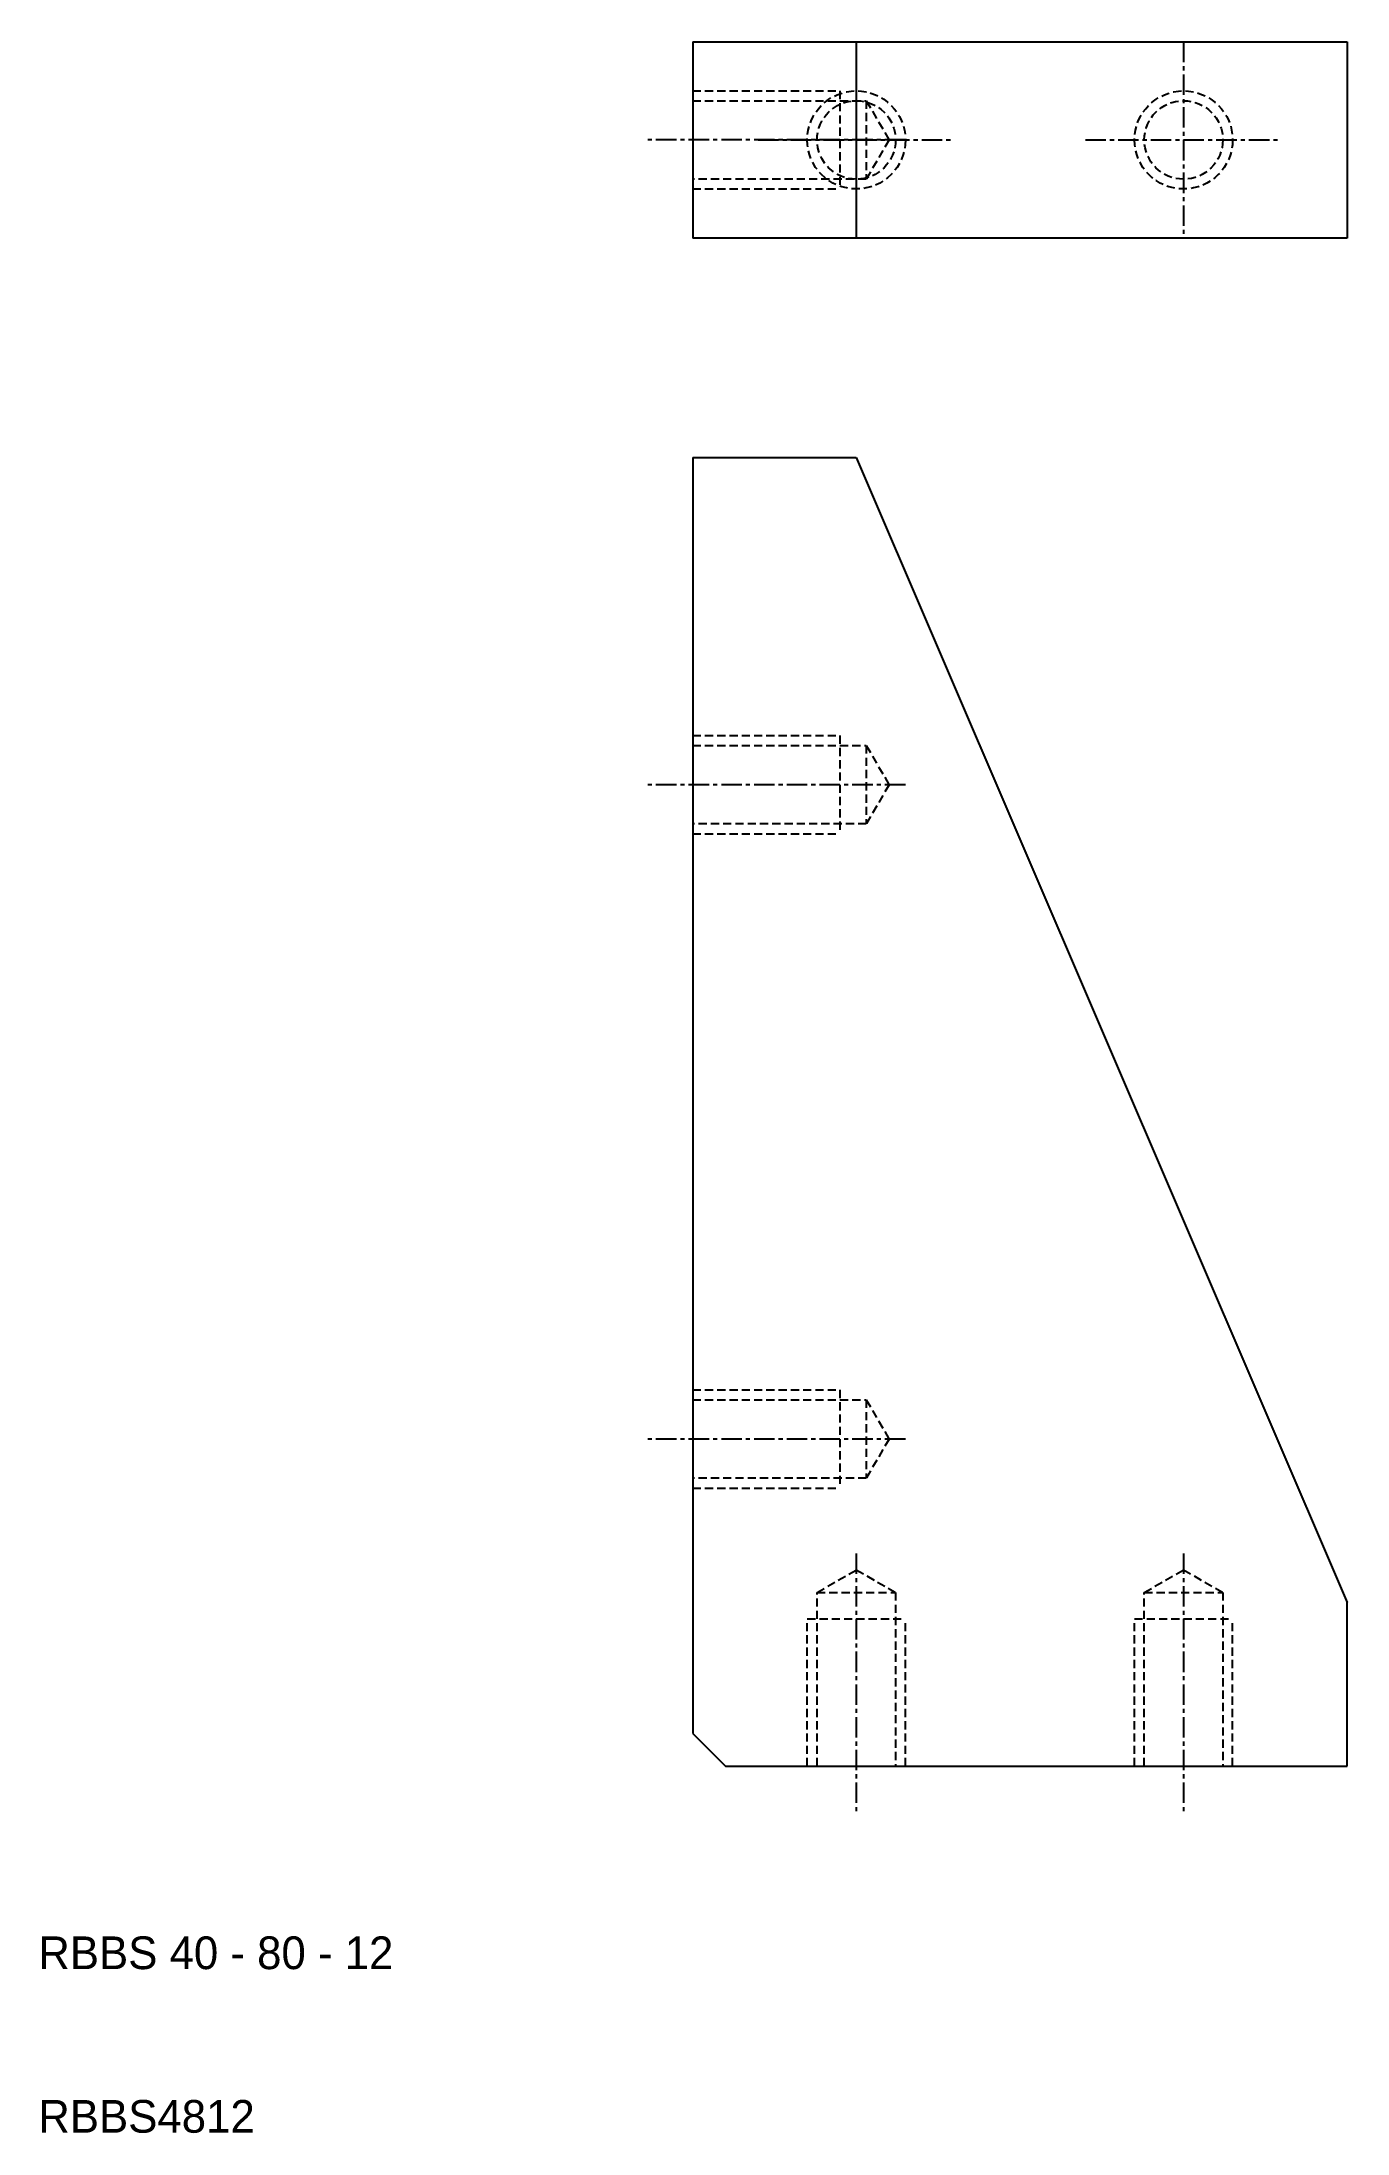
# Model space of a CAD drawing. Extents: x 11 to 91, y 10 to 138.
import ezdxf

# ---------------------------------------------------------------- set-up
doc = ezdxf.new("R2010")
doc.units = 0
doc.linetypes.add('CENTER', pattern=[2, 1.25, -0.25, 0.25, -0.25])
doc.linetypes.add('DASHED', pattern=[0.75, 0.5, -0.25])
doc.layers.get('0').update_dxf_attribs({"linetype": 'CONTINUOUS'})
doc.layers.add('CENTER', color=1, linetype='CENTER')

msp = doc.modelspace()

# ---------------------------------------------------------------- linework, layer by layer
at = {"color": 7, "linetype": 'CONTINUOUS'}
for p, q in [((51, 137.83), (91, 137.83)), ((51, 137.83), (51, 125.83)), ((61, 137.83), (61, 125.83)), ((91, 137.83), (91, 125.83)), ((91, 125.83), (51, 125.83)), ((51, 112.41), (51, 34.41)), ((51, 112.41), (61, 112.41)), ((61, 112.41), (91, 42.41)), ((91, 32.41), (91, 42.41)), ((51, 34.41), (53, 32.41)), ((53, 32.41), (91, 32.41))]:
    msp.add_line(p, q, dxfattribs=at)
at = {"color": 3, "linetype": 'DASHED'}
for p, q in [((51, 134.83), (60, 134.83)), ((60, 134.83), (60, 128.83)), ((51, 134.23), (61.61, 134.23)), ((61.61, 134.23), (61.61, 129.43)), ((61.61, 134.23), (63, 131.83)), ((63, 131.83), (61.61, 129.43)), ((61.61, 129.43), (51, 129.43)), ((51, 128.83), (60, 128.83)), ((51, 95.41), (60, 95.41)), ((51, 94.81), (61.61, 94.81)), ((60, 95.41), (60, 89.41)), ((61.61, 94.81), (61.61, 90.01)), ((61.61, 94.81), (63, 92.41)), ((63, 92.41), (61.61, 90.01)), ((61.61, 90.01), (51, 90.01)), ((51, 89.41), (60, 89.41)), ((51, 55.41), (60, 55.41)), ((60, 55.41), (60, 49.41)), ((51, 54.81), (61.61, 54.81)), ((61.61, 54.81), (61.61, 50.01)), ((61.61, 54.81), (63, 52.41)), ((63, 52.41), (61.61, 50.01)), ((61.61, 50.01), (51, 50.01)), ((51, 49.41), (60, 49.41)), ((58.6, 43.03), (61, 44.41)), ((61, 44.41), (63.4, 43.03)), ((78.6, 43.03), (81, 44.41)), ((81, 44.41), (83.4, 43.03)), ((58.6, 32.41), (58.6, 43.03)), ((58.6, 43.03), (63.4, 43.03)), ((63.4, 43.03), (63.4, 32.41)), ((78.6, 32.41), (78.6, 43.03)), ((78.6, 43.03), (83.4, 43.03)), ((83.4, 43.03), (83.4, 32.41)), ((58, 32.41), (58, 41.41)), ((58, 41.41), (64, 41.41)), ((64, 32.41), (64, 41.41)), ((78, 32.41), (78, 41.41)), ((78, 41.41), (84, 41.41)), ((84, 32.41), (84, 41.41))]:
    msp.add_line(p, q, dxfattribs=at)
for centre, radius in [((61, 131.83), 3), ((81, 131.83), 3), ((61, 131.83), 2.4), ((81, 131.83), 2.4)]:
    msp.add_circle(centre, radius, dxfattribs=at)
at = {"layer": 'CENTER', "color": 1, "linetype": 'CENTER'}
for p, q in [((61, 137.83), (61, 125.83)), ((81, 137.83), (81, 125.83)), ((64, 131.83), (48, 131.83)), ((55, 131.83), (67, 131.83)), ((75, 131.83), (87, 131.83)), ((64, 92.41), (48, 92.41)), ((64, 52.41), (48, 52.41)), ((61, 45.41), (61, 29.41)), ((81, 45.41), (81, 29.41))]:
    msp.add_line(p, q, dxfattribs=at)

# ---------------------------------------------------------------- texts
at = {"color": 7, "linetype": 'CONTINUOUS'}
for s, p in [('RBBS 40 - 80 - 12', (11, 20)), ('RBBS4812', (11, 10))]:
    msp.add_text(s, height=2, dxfattribs=at).set_placement(p)

doc.saveas('drawing.dxf')
